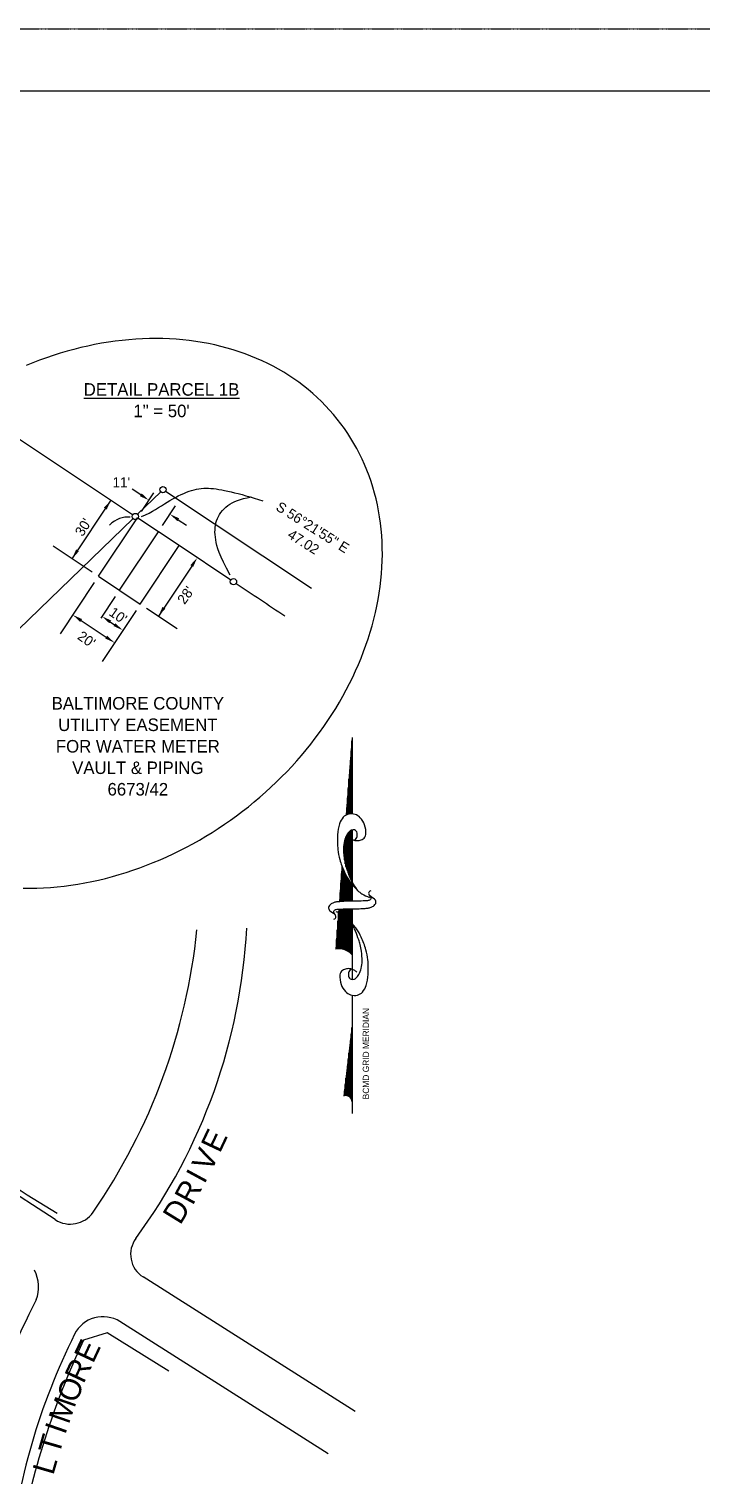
# Model space of a CAD drawing. Header units: inches. Extents: x -46627 to 16189, y -40789 to 47130.
# Drawn here: x -11395 to -4964, y -18794 to -4950 of the extents above; entities that cross this region are included whole.
import ezdxf
from ezdxf.enums import TextEntityAlignment as Align

# ---------------------------------------------------------------- set-up
doc = ezdxf.new("R2010")
doc.units = ezdxf.units.IN
doc.header["$MEASUREMENT"] = 0
doc.linetypes.add('DASHED', pattern=[0.75, 0.5, -0.25])
for name, color, linetype in [('1', 7, 'CONTINUOUS'), ('21', 7, 'CONTINUOUS'), ('4', 7, 'CONTINUOUS'), ('55', 7, 'CONTINUOUS'), ('8', 7, 'CONTINUOUS')]:
    doc.layers.add(name, color=color, linetype=linetype)
doc.styles.add('txt', font='TXT', dxfattribs={"height": 0.2})

msp = doc.modelspace()

# ---------------------------------------------------------------- linework, layer by layer
at = {"layer": '1', "color": 94, "linetype": 'Continuous'}
for p, q in [((-8302.3856, -11733.6047, -0.0048), (-8360.0264, -12474.7103, -0.0048)), ((-8302.3856, -11733.6047, -0.0048), (-8302.3856, -12464.2871, -0.0048)), ((-8312.1836, -12465.3983, -0.0048), (-8312.1836, -11859.5807, -0.0048)), ((-8305.1528, -12464.6003, -0.0048), (-8305.1528, -11769.1787, -0.0048)), ((-8326.2464, -12467.0339, -0.0048), (-8326.2464, -12040.3847, -0.0048)), ((-8319.2144, -12466.1963, -0.0048), (-8319.2144, -11949.9815, -0.0048)), ((-8333.2772, -12468.6311, -0.0048), (-8333.2772, -12130.7855, -0.0048)), ((-8347.34, -12471.8279, -0.0048), (-8347.34, -12311.5895, -0.0048)), ((-8340.308, -12470.2295, -0.0048), (-8340.308, -12221.1875, -0.0048)), ((-8354.372, -12473.4251, -0.0048), (-8354.372, -12401.9903, -0.0048)), ((-8380.418, -12736.5095, -0.0048), (-8384.3504, -12786.7463, -0.0048)), ((-8375.4656, -12904.5407, -0.0048), (-8375.4656, -12731.3471, -0.0048)), ((-8368.4336, -12941.4455, -0.0048), (-8368.4336, -12705.3983, -0.0048)), ((-8361.4016, -12968.4407, -0.0048), (-8361.4016, -12683.7359, -0.0048)), ((-8354.372, -12988.9487, -0.0048), (-8354.372, -12671.7503, -0.0048)), ((-8347.34, -13008.2927, -0.0048), (-8347.34, -12659.7659, -0.0048)), ((-8340.308, -13027.2647, -0.0048), (-8340.308, -12647.7815, -0.0048)), ((-8333.2772, -13046.2391, -0.0048), (-8333.2772, -12639.5711, -0.0048)), ((-8326.2464, -13064.7647, -0.0048), (-8326.2464, -12634.8239, -0.0048)), ((-8319.2144, -13080.6623, -0.0048), (-8319.2144, -12630.0767, -0.0048)), ((-8312.1836, -13096.5575, -0.0048), (-8312.1836, -12625.3307, -0.0048)), ((-8305.1528, -13112.4527, -0.0048), (-8305.1528, -12620.5847, -0.0048)), ((-8301.272, -12617.9639, -0.0048), (-8302.2632, -13299.3179, -0.0048)), ((-8382.4964, -12844.2719, -0.0048), (-8382.4964, -12824.8499, -0.0048)), ((-8398.4936, -12967.4303, -0.0048), (-8403.0968, -13026.2303, -0.0048)), ((-8396.5592, -13303.1711, -0.0048), (-8396.5592, -12972.4055, -0.0048)), ((-8389.5272, -13302.8879, -0.0048), (-8389.5272, -12990.4847, -0.0048)), ((-8382.4964, -13302.6047, -0.0048), (-8382.4964, -13008.5663, -0.0048)), ((-8403.0968, -13026.2303, -0.0048), (-8424.5132, -13307.0363, -0.0048)), ((-8410.6208, -13303.7375, -0.0048), (-8410.6208, -13125.7127, -0.0048)), ((-8403.59, -13303.4543, -0.0048), (-8403.59, -13033.9463, -0.0048)), ((-8375.4656, -13302.3215, -0.0048), (-8375.4656, -13026.6455, -0.0048)), ((-8368.4336, -13302.0383, -0.0048), (-8368.4336, -13038.8351, -0.0048)), ((-8361.4016, -13301.7551, -0.0048), (-8361.4016, -13050.5543, -0.0048)), ((-8354.372, -13301.4719, -0.0048), (-8354.372, -13062.2735, -0.0048)), ((-8347.34, -13301.1887, -0.0048), (-8347.34, -13073.9915, -0.0048)), ((-8340.308, -13300.9055, -0.0048), (-8340.308, -13085.7107, -0.0048)), ((-8333.2772, -13300.6235, -0.0048), (-8333.2772, -13097.4287, -0.0048)), ((-8326.2464, -13300.3403, -0.0048), (-8326.2464, -13106.9879, -0.0048)), ((-8319.2144, -13300.0571, -0.0048), (-8319.2144, -13116.3107, -0.0048)), ((-8312.1836, -13299.7739, -0.0048), (-8312.1836, -13125.6335, -0.0048)), ((-8305.1528, -13299.4907, -0.0048), (-8305.1528, -13134.9575, -0.0048)), ((-8417.6528, -13303.9079, -0.0048), (-8417.6528, -13217.4803, -0.0048)), ((-8430.2912, -13378.1027, -0.0048), (-8459.8856, -13758.6047, -0.0048)), ((-8431.7144, -13756.9235, -0.0048), (-8431.7144, -13396.4111, -0.0048)), ((-8424.6836, -13756.9235, -0.0048), (-8424.6836, -13377.6983, -0.0048)), ((-8417.6528, -13756.9235, -0.0048), (-8417.6528, -13377.1895, -0.0048)), ((-8410.6208, -13756.9235, -0.0048), (-8410.6208, -13376.6819, -0.0048)), ((-8403.59, -13757.4047, -0.0048), (-8403.59, -13376.1743, -0.0048)), ((-8396.5592, -13758.5039, -0.0048), (-8396.5592, -13375.6655, -0.0048)), ((-8389.5272, -13759.6031, -0.0048), (-8389.5272, -13375.1579, -0.0048)), ((-8382.4964, -13760.7023, -0.0048), (-8382.4964, -13374.6503, -0.0048)), ((-8375.4656, -13763.0447, -0.0048), (-8375.4656, -13374.1415, -0.0048)), ((-8368.4336, -13765.3871, -0.0048), (-8368.4336, -13373.9939, -0.0048)), ((-8361.4016, -13767.7319, -0.0048), (-8361.4016, -13373.9939, -0.0048)), ((-8354.372, -13771.5011, -0.0048), (-8354.372, -13373.9939, -0.0048)), ((-8347.34, -13775.6867, -0.0048), (-8347.34, -13373.9939, -0.0048)), ((-8340.308, -13779.8711, -0.0048), (-8340.308, -13373.9939, -0.0048)), ((-8333.2772, -13784.9639, -0.0048), (-8333.2772, -13373.9939, -0.0048)), ((-8326.2464, -13485.7691, -0.0048), (-8326.2464, -13373.9939, -0.0048)), ((-8319.2144, -13493.4719, -0.0048), (-8319.2144, -13374.0359, -0.0048)), ((-8312.1836, -13501.1735, -0.0048), (-8312.1836, -13374.1439, -0.0048)), ((-8305.1528, -13508.8751, -0.0048), (-8305.1528, -13374.2519, -0.0048)), ((-8302.3712, -13374.2939, -0.0048), (-8302.3856, -13383.7247, -0.0048)), ((-8302.3856, -13383.7247, -0.0048), (-8302.3856, -13511.9063, -0.0048)), ((-8438.7464, -13757.2127, -0.0048), (-8438.7464, -13486.8119, -0.0048)), ((-8326.2464, -13790.3351, -0.0048), (-8326.2464, -13488.0779, -0.0048)), ((-8319.2144, -13796.1575, -0.0048), (-8319.2144, -13498.9175, -0.0048)), ((-8312.1836, -13803.9695, -0.0048), (-8312.1836, -13509.7571, -0.0048)), ((-8305.1528, -13811.7803, -0.0048), (-8305.1528, -13520.5967, -0.0048)), ((-8302.3856, -13524.8615, -0.0048), (-8302.3856, -13569.1055, -0.0048)), ((-8452.808, -13757.8499, -0.0048), (-8452.808, -13667.6159, -0.0048)), ((-8445.7772, -13757.5319, -0.0048), (-8445.7772, -13577.2151, -0.0048)), ((-8302.3856, -13569.1055, -0.0048), (-8302.3856, -13814.8535, -0.0048)), ((-8459.84, -13758.1679, -0.0048), (-8459.84, -13758.0179, -0.0048)), ((-8302.3856, -13814.8535, -0.0048), (-8302.3856, -14048.8847, -0.0048)), ((-8303.1848, -14199.9563, -0.0048), (-8302.3856, -14489.8535, -0.0048)), ((-8302.3856, -14489.8535, -0.0048), (-8381.1356, -15164.8535, -0.0048)), ((-8305.1528, -15203.1647, -0.0048), (-8305.1528, -14513.5703, -0.0048)), ((-8302.3856, -14489.8535, -0.0048), (-8302.3856, -15221.1047, -0.0048)), ((-8319.2144, -15179.5163, -0.0048), (-8319.2144, -14634.1055, -0.0048)), ((-8312.1836, -15188.3207, -0.0048), (-8312.1836, -14573.8391, -0.0048)), ((-8333.2772, -15168.7271, -0.0048), (-8333.2772, -14754.6419, -0.0048)), ((-8326.2464, -15173.2943, -0.0048), (-8326.2464, -14694.3743, -0.0048)), ((-8354.372, -15161.7431, -0.0048), (-8354.372, -14935.4447, -0.0048)), ((-8347.34, -15163.1183, -0.0048), (-8347.34, -14875.1783, -0.0048)), ((-8340.308, -15165.4055, -0.0048), (-8340.308, -14814.9095, -0.0048)), ((-8368.4336, -15161.5199, -0.0048), (-8368.4336, -15055.9811, -0.0048)), ((-8361.4016, -15161.2175, -0.0048), (-8361.4016, -14995.7135, -0.0048)), ((-8375.4656, -15162.6647, -0.0048), (-8375.4656, -15116.2487, -0.0048)), ((-8302.3856, -15221.1047, -0.0048), (-8302.3856, -15333.6047, -0.0048))]:
    msp.add_line(p, q, dxfattribs=at)
at = {"layer": '1', "color": 94, "linetype": 'Continuous', "elevation": -0.0048}
for points in [[(-8332.8138, -12685.9864, 0.0777356466), (-8307.2463, -12706.5909, 0.0796204659), (-8277.2816, -12718.0155, 0.0962663443), (-8235.548, -12718.575, 0.1007523099), (-8198.4718, -12703.7938, 0.2244856028), (-8172.9122, -12662.0074, 0.1125499066), (-8183.8931, -12568.4588, 0.1005634104), (-8224.5514, -12500.8539, 0.1348784681), (-8274.7609, -12469.3228, 0.1327192386), (-8340.1076, -12467.446, 0.1552289697), (-8388.2613, -12496.5195, 0.1016164731), (-8423.5673, -12558.603, 0.067277925), (-8442.7884, -12664.1207, 0.0343322523), (-8439.5505, -12806.0701, 0.050353936), (-8421.0459, -12901.2277, 0.0325413136), (-8376.3636, -13020.7517, 0.0449880684), (-8331.0423, -13101.2598, 0.025545503), (-8300.433, -13141.2151, 0.0171166609), (-8249.8539, -13196.7164, 0.0656498869), (-8208.7643, -13229.0315, 0.0424676436), (-8136.1957, -13264.1245)], [(-8276.6954, -12718.1359, 0.0769188742), (-8262.6873, -12700.3154, 0.0805271962), (-8255.2192, -12679.9797, 0.0886953119), (-8254.7505, -12647.2346, 0.1418973975), (-8263.6604, -12628.529, 0.1529729411), (-8280.6088, -12618.3521, 0.1264464472), (-8304.3494, -12618.6937, 0.1201220442), (-8328.1301, -12631.8413, 0.0804829264), (-8352.9924, -12663.4799, 0.0673610699), (-8376.0791, -12722.8449, 0.059891392), (-8384.4154, -12793.9303, 0.0281993261), (-8378.9006, -12886.8404, 0.039093553), (-8365.9602, -12952.7683, 0.0168312537), (-8352.324, -12995.9882, 0.0086512918), (-8321.5519, -13078.5956, 0.0362498219), (-8301.6133, -13120.2588, 0.0215779568), (-8260.3018, -13185.8637)], [(-8123.3034, -13200.455, 0.155221696), (-8140.5348, -13210.1768, 0.230744731), (-8144.5221, -13223.2712, 0.0397883521), (-8141.7182, -13234.8542, 0.0407892964), (-8137.2062, -13245.5689, 0.0536495119), (-8131.8129, -13253.6711, -0.0675427647), (-8126.4197, -13261.7733, -0.1598881293), (-8124.331, -13277.1138, -0.2043888242), (-8131.1244, -13287.3707, -0.0673978152), (-8141.2994, -13292.2606, -0.0522147937), (-8155.528, -13295.2794, -0.0135773626), (-8180.7579, -13297.2406, -0.0050271603), (-8249.0381, -13299.9983, -0.0107756071), (-8266.9871, -13300.1556, -0.0056528423), (-8301.1905, -13299.3314)], [(-8301.1905, -13373.6371, 0.0048209034), (-8269.0028, -13373.5107, 0.00885002), (-8251.4766, -13372.9625, 0.0057721709), (-8186.1855, -13369.0068, 0.010588181), (-8150.6787, -13365.6869, 0.0712062969), (-8121.3992, -13358.0051, 0.0649752149), (-8092.7765, -13341.2914, 0.1036148156), (-8077.3171, -13323.1599, 0.1571158229), (-8074.3423, -13307.5096, 0.0844483549), (-8079.4101, -13290.6711, 0.1190217886), (-8087.4824, -13281.0431), (-8119.9016, -13257.2843), (-8138.0864, -13243.8215)], [(-8301.1905, -13299.3314, 0.0048209034), (-8333.3782, -13299.4578, 0.00885002), (-8350.9044, -13300.006, 0.0057721709), (-8416.1955, -13303.9616, 0.010588181), (-8451.7023, -13307.2816, 0.0712062969), (-8480.9818, -13314.9634, 0.0649752149), (-8509.6045, -13331.6771, 0.1036148156), (-8525.0639, -13349.8086, 0.1571158229), (-8528.0387, -13365.4589, 0.0844483549), (-8522.9709, -13382.2974, 0.1190217886), (-8514.8984, -13391.9255), (-8482.4792, -13415.6843), (-8464.2956, -13429.1471)], [(-8479.0776, -13472.5135, 0.155221696), (-8461.8462, -13462.7916, 0.230744731), (-8457.8589, -13449.6973, 0.0397883521), (-8460.6628, -13438.1143, 0.0407892964), (-8465.1748, -13427.3996, 0.0536495119), (-8470.5681, -13419.2973, -0.0675427647), (-8475.9613, -13411.1951, -0.1598881293), (-8478.0501, -13395.8547, -0.2043888242), (-8471.2566, -13385.5977, -0.0673978152), (-8461.0816, -13380.7078, -0.0522147937), (-8446.853, -13377.6891, -0.0135773626), (-8421.6231, -13375.7279, -0.0050271603), (-8353.3429, -13372.9701, -0.0107756071), (-8335.3939, -13372.8128, -0.0056528423), (-8301.1905, -13373.6371)], [(-8258.9079, -13979.979, 0.0777356466), (-8284.4754, -13959.3745, 0.0796204659), (-8314.4401, -13947.9499, 0.0962663443), (-8356.1737, -13947.3904, 0.1007523099), (-8393.2499, -13962.1716, 0.2244856028), (-8418.8095, -14003.958, 0.1125499066), (-8407.8286, -14097.5067, 0.1005634104), (-8367.1703, -14165.1115, 0.1348784681), (-8316.9608, -14196.6426, 0.1327192386), (-8251.6141, -14198.5194, 0.1552289697), (-8203.4604, -14169.446, 0.1016164731), (-8168.1544, -14107.3624, 0.067277925), (-8148.9333, -14001.8447, 0.0343322523), (-8152.1711, -13859.8953, 0.050353936), (-8170.6758, -13764.7377, 0.0325413136), (-8215.3581, -13645.2137, 0.0449880684), (-8260.6794, -13564.7056, 0.025545503), (-8291.2887, -13524.7503, 0.0171166609), (-8341.8678, -13469.249, 0.0656498869), (-8382.9574, -13436.9339, 0.0424676436), (-8455.526, -13401.8409)], [(-8315.0263, -13947.8295, 0.0769188742), (-8329.0344, -13965.65, 0.0805271962), (-8336.5025, -13985.9857, 0.0886953119), (-8336.9712, -14018.7309, 0.1418973975), (-8328.0613, -14037.4364, 0.1529729411), (-8311.1129, -14047.6133, 0.1264464472), (-8287.3722, -14047.2718, 0.1201220442), (-8263.5916, -14034.1241, 0.0804829264), (-8238.7293, -14002.4855, 0.0673610699), (-8215.6426, -13943.1205, 0.059891392), (-8207.3063, -13872.0351, 0.0281993261), (-8212.8211, -13779.125, 0.039093553), (-8225.7615, -13713.1971, 0.0168312537), (-8239.3977, -13669.9772, 0.0086512918), (-8270.1698, -13587.3698, 0.0362498219), (-8290.1084, -13545.7067, 0.0215779568), (-8331.4199, -13480.1017)]]:
    msp.add_lwpolyline(points, format="xyb", dxfattribs=at)
at = {"layer": '1', "color": 94, "linetype": 'Continuous'}
for centre, radius, start, end in [((-8430.0854, -13922.5376, -0.0048), 167.042, 40.13943056, 100.26472222), ((-8362.3433, -15221.1682, -0.0048), 59.9578, 0.06136667, 108.18966111)]:
    msp.add_arc(centre, radius, start, end, dxfattribs=at)
at = {"layer": '21', "color": 5, "linetype": 'Continuous'}
for p, q in [((-10648.2812, -17432.8871), (-10874.0048, -17502.3887)), ((-10058.0084, -17800.1015), (-10648.2812, -17432.8871)), ((-10874.0048, -17502.3887), (-10949.276, -17672.3591))]:
    msp.add_line(p, q, dxfattribs=at)
for centre, radius, start, end in [((20084.3313, 34535.123), 59640, 236.365277778, 238.447955555), ((-3927.1955, -20782.0799), 7679.8422, 156.11388889, 171.376)]:
    msp.add_arc(centre, radius, start, end, dxfattribs=at)
at = {"layer": '4', "color": 1, "linetype": 'Continuous'}
for p, q in [((-11144.75, -16348.2059), (-17207.51, -12406.1951)), ((-8273.99, -18184.1075), (-10302.71, -16896.6755)), ((-8530.61, -18589.2179), (-10525.2308, -17324.6951))]:
    msp.add_line(p, q, dxfattribs=at)
for centre, radius, start, end in [((-14788.5828, -13275.7244, 0), 5484.2689, 323.63173611, 357.032575), ((-15533.7781, -12996.3492, 0), 5774.5059, 325.38515278, 354.25597778), ((-10999.8928, -16125.8112, 0), 265.4932, 237.00158056, 325.386875), ((-10165.8145, -16680.1368, 0), 256.8017, 143.60213611, 237.65751389), ((-5327.2659, -20256.0589, 0), 6769.6055, 152.37525278, 173.35228333), ((-10687.0113, -17580.2536, 0), 302.7446, 57.57796111, 153.51220833), ((-5327.2659, -20256.0589, 0), 6293.3434, 153.47178611, 174.01134167)]:
    msp.add_arc(centre, radius, start, end, dxfattribs=at)
at = {"layer": '4', "color": 1, "linetype": 'Continuous', "extrusion": (5.85998e-06, 5.26709e-06, 1)}
msp.add_arc((-11653.6307, -16993.7293, -0.1565), 350.8886, 339.40872432, 27.33114932, dxfattribs=at)
at = {"layer": '55', "color": 7, "linetype": 'DASHED'}
msp.add_line((-46627.2896, -4949.6663), (3547.4056, -4949.6663), dxfattribs=at)
at = {"layer": '55', "color": 7, "linetype": 'Continuous'}
msp.add_lwpolyline([(-46029.9716, -5557.7363), (-46029.9716, -40191.4283), (2950.0876, -40191.4283), (2950.0876, -5546.9843), (-46029.9716, -5546.9843)], dxfattribs=at)
at = {"layer": '8', "color": 52, "linetype": 'Continuous'}
for p, q in [((-10402.88, -9600.3395), (-11717.0732, -8726.0435)), ((-10325.9912, -9408.9383), (-10405.9196, -9355.7639)), ((-10356.314, -9596.1263), (-10134.1916, -9381.8123)), ((-10318.04, -9570.3035), (-10199.582, -9392.2439)), ((-8691.6692, -10306.2887), (-10087.6244, -9377.5991)), ((-10611.1436, -9461.7875), (-10983.362, -10021.2851)), ((-10611.398, -9461.5331), (-10610.8892, -9462.0419)), ((-10611.398, -9462.0419), (-10610.8892, -9461.5331)), ((-10118.2196, -9703.2383), (-9992.1644, -9513.7595)), ((-13075.3544, -12219.5819), (-10399.4924, -9637.7867)), ((-10730.1392, -10189.7471), (-10357.9208, -9630.2495)), ((-10358.1752, -9629.9951), (-10357.6664, -9630.5039)), ((-10358.1752, -9630.5039), (-10357.6664, -9629.9951)), ((-10358.1752, -9629.9951), (-10357.6664, -9630.5039)), ((-10358.1752, -9630.5039), (-10357.6664, -9629.9951)), ((-9958.28, -9896.1203), (-10352.9252, -9633.5735)), ((-10046.4968, -9594.7931), (-10045.988, -9595.3019)), ((-10046.4968, -9595.3019), (-10045.988, -9594.7931)), ((-9966.3152, -9648.2219), (-9886.3868, -9701.3951)), ((-10158.1004, -9763.1855), (-10530.3188, -10322.6831)), ((-10158.3548, -9762.9311), (-10157.846, -9763.4399)), ((-10158.3548, -9763.4399), (-10157.846, -9762.9311)), ((-10790.0852, -10149.8675), (-11163.2, -9901.6439)), ((-10330.4984, -10455.6179), (-9958.28, -9896.1203)), ((-9958.5344, -9895.8659), (-9958.0256, -9896.3747)), ((-9958.5344, -9896.3747), (-9958.0256, -9895.8659)), ((-9463.3244, -10225.4003), (-9958.28, -9896.1203)), ((-9837.5408, -10091.7479), (-10156.5848, -10571.3171)), ((-9784.6208, -10011.5651), (-9784.112, -10012.0739)), ((-9784.6208, -10012.0739), (-9784.112, -10011.5651)), ((-10730.3936, -10189.4927), (-10729.8848, -10190.0015)), ((-10730.3936, -10190.0015), (-10729.8848, -10189.4927)), ((-10730.3936, -10189.4927), (-10729.8848, -10190.0015)), ((-10730.3936, -10190.0015), (-10729.8848, -10189.4927)), ((-10730.1392, -10189.7471), (-10330.4984, -10455.6179)), ((-10770.02, -10249.6931), (-11095.6232, -10739.1227)), ((-10570.1996, -10382.6291), (-10707.5996, -10589.1611)), ((-10530.5732, -10322.4287), (-10530.0644, -10322.9375)), ((-10530.5732, -10322.9375), (-10530.0644, -10322.4287)), ((-10370.378, -10515.5639), (-10695.9824, -11004.9935)), ((-10330.7528, -10455.3635), (-10330.244, -10455.8723)), ((-10330.7528, -10455.8723), (-10330.244, -10455.3635)), ((-10330.7528, -10455.3635), (-10330.244, -10455.8723)), ((-10330.7528, -10455.8723), (-10330.244, -10455.3635)), ((-10330.7528, -10455.3635), (-10330.244, -10455.8723)), ((-10330.7528, -10455.8723), (-10330.244, -10455.3635)), ((-10270.5512, -10495.4987), (-9976.7468, -10690.9583)), ((-10896.0536, -10612.4579), (-10656.2684, -10771.9811)), ((-10616.9216, -10626.1775), (-10536.9932, -10679.3519)), ((-10497.284, -10705.6847), (-10496.7752, -10706.1935)), ((-10497.284, -10706.1935), (-10496.7752, -10705.6847)), ((-10576.5956, -10824.8999), (-10576.0868, -10825.4087)), ((-10576.5956, -10825.4087), (-10576.0868, -10824.8999))]:
    msp.add_line(p, q, dxfattribs=at)
msp.add_lwpolyline([(-11448.944, -13176.2783), (-11384.5892, -13176.4727), (-11319.9056, -13175.1875), (-11254.928, -13172.4239), (-11189.6936, -13168.1843), (-11124.2384, -13162.4687), (-11058.5996, -13155.2831), (-10992.8144, -13146.6299), (-10926.9188, -13136.5139), (-10860.9512, -13124.9411), (-10794.9476, -13111.9175), (-10728.9452, -13097.4515), (-10662.9824, -13081.5515), (-10597.094, -13064.2247), (-10531.3196, -13045.4819), (-10465.694, -13025.3327), (-10400.2556, -13003.7903), (-10335.0404, -12980.8655), (-10270.0856, -12956.5715), (-10205.426, -12930.9215), (-10141.1012, -12903.9299), (-10077.1436, -12875.6135), (-10013.5928, -12845.9867), (-9950.4812, -12815.0651), (-9887.846, -12782.8691), (-9825.7232, -12749.4143), (-9764.1464, -12714.7199), (-9703.1504, -12678.8063), (-9642.7688, -12641.6939), (-9583.0376, -12603.4019), (-9523.988, -12563.9531), (-9465.656, -12523.3703), (-9408.0716, -12481.6739), (-9351.2684, -12438.8903), (-9295.2788, -12395.0411), (-9240.1328, -12350.1515), (-9185.8628, -12304.2479), (-9132.4988, -12257.3555), (-9080.0708, -12209.5007), (-9028.6088, -12160.7099), (-8978.1416, -12111.0107), (-8928.6956, -12060.4307), (-8880.3008, -12008.9999), (-8832.9848, -11956.7447), (-8786.7728, -11903.6975), (-8741.69, -11849.8859), (-8697.764, -11795.3411), (-8655.0188, -11740.0931), (-8613.4772, -11684.1731), (-8573.1632, -11627.6135), (-8534.1008, -11570.4443), (-8496.3104, -11512.6991), (-8459.8124, -11454.4103), (-8424.6296, -11395.6103), (-8390.7812, -11336.3315), (-8358.2852, -11276.6087), (-8327.1608, -11216.4743), (-8297.4248, -11155.9619), (-8269.094, -11095.1075), (-8242.1852, -11033.9423), (-8216.7128, -10972.5035), (-8192.6912, -10910.8235), (-8170.1336, -10848.9383), (-8149.0544, -10786.8827), (-8129.462, -10724.6903), (-8111.3708, -10662.3971), (-8094.7892, -10600.0379), (-8079.728, -10537.6487), (-8066.1932, -10475.2631), (-8054.1944, -10412.9159), (-8043.7376, -10350.6443), (-8034.8288, -10288.4807), (-8027.474, -10226.4623), (-8021.6756, -10164.6227), (-8017.4384, -10102.9967), (-8014.7624, -10041.6191), (-8013.6524, -9980.5259), (-8014.1072, -9919.7483), (-8016.1256, -9859.3235), (-8019.7088, -9799.2827), (-8024.8532, -9739.6619), (-8031.5564, -9680.4947), (-8039.8148, -9621.8123), (-8049.6224, -9563.6495), (-8060.9756, -9506.0375), (-8073.8672, -9449.0111), (-8088.29, -9392.5991), (-8104.2356, -9336.8363), (-8121.6944, -9281.7515), (-8140.6592, -9227.3783), (-8161.1168, -9173.7443), (-8183.0564, -9120.8831), (-8206.4648, -9068.8211), (-8231.3312, -9017.5883), (-8257.64, -8967.2159), (-8285.3756, -8917.7291), (-8314.5248, -8869.1579), (-8345.0696, -8821.5287), (-8376.992, -8774.8679), (-8410.2764, -8729.2019), (-8444.9024, -8684.5571), (-8480.8508, -8640.9587), (-8518.1012, -8598.4295), (-8556.6344, -8556.9959), (-8596.4264, -8516.6795), (-8637.4556, -8477.5031), (-8679.6992, -8439.4883), (-8723.1332, -8402.6579), (-8767.7336, -8367.0323), (-8813.4752, -8332.6295), (-8860.3328, -8299.4723), (-8908.2788, -8267.5763), (-8957.2868, -8236.9607), (-9007.3292, -8207.6423), (-9058.3784, -8179.6379), (-9110.4044, -8152.9643), (-9163.3796, -8127.6347), (-9217.274, -8103.6635), (-9272.0552, -8081.0651), (-9327.6956, -8059.8515), (-9384.1616, -8040.0359), (-9441.422, -8021.6279), (-9499.4456, -8004.6383), (-9558.1976, -7989.0767), (-9617.6468, -7974.9515), (-9677.7596, -7962.2723), (-9738.5024, -7951.0439), (-9799.8404, -7941.2747), (-9861.7388, -7932.9683), (-9924.1628, -7926.1307), (-9987.0788, -7920.7643), (-10050.4508, -7916.8739), (-10114.2416, -7914.4619), (-10178.4176, -7913.5271), (-10242.9404, -7914.0731), (-10307.7764, -7916.0963), (-10372.8872, -7919.5991), (-10438.2356, -7924.5767), (-10503.788, -7931.0279), (-10569.5048, -7938.9479), (-10635.3488, -7948.3331), (-10701.2852, -7959.1787), (-10767.2756, -7971.4775), (-10833.2828, -7985.2223), (-10899.2708, -8000.4071), (-10965.2, -8017.0223), (-11031.0368, -8035.0583), (-11096.7416, -8054.5055), (-11162.2772, -8075.3519), (-11227.6088, -8097.5879), (-11292.6992, -8121.1991), (-11357.51, -8146.1723), (-11422.0076, -8172.4943)], dxfattribs=at)
for centre in [(-10112.6021, -9360.982), (-10377.9029, -9616.9564), (-9438.3465, -10242.0172)]:
    msp.add_circle(centre, 30, dxfattribs=at)
msp.add_arc((57428.0042, 90267.7313), 120720, 236.379516667, 236.6449, dxfattribs=at)
for points in [[(-10318.9364, -9617.6411), (-10212.6272, -9573.8843), (-10075.052, -9473.8691), (-9856.1816, -9361.3511), (-9681.0848, -9336.3479), (-9480.974, -9373.8539), (-9268.3568, -9430.1123), (-9155.7956, -9467.6183)], [(-9468.4676, -10180.2275), (-9574.7756, -9986.4479), (-9618.5504, -9830.1743), (-9618.5504, -9655.1471), (-9505.988, -9498.8723), (-9374.666, -9448.8647), (-9268.3568, -9430.1123)], [(-10425.2444, -9623.8919), (-10494.0332, -9617.6411), (-10562.8208, -9642.6455), (-10625.3552, -9698.9039)]]:
    msp.add_open_spline(points, degree=3, dxfattribs=at)
for points in [[(-10317.1292, -9395.6171), (-10334.8544, -9422.2595), (-10246.064, -9462.1127)], [(-10677.6392, -9532.8539), (-10650.9956, -9550.5791), (-10611.1436, -9461.7875)], [(-9957.452, -9634.9007), (-9975.1772, -9661.5431), (-10046.2424, -9595.0475)], [(-10943.5088, -9932.4947), (-10916.8664, -9950.2199), (-10983.362, -10021.2851)], [(-9850.862, -10082.8847), (-9824.2196, -10100.6099), (-9784.3664, -10011.8195)], [(-10116.7328, -10482.5267), (-10090.0904, -10500.2507), (-10156.5848, -10571.3171)], [(-10887.1916, -10599.1367), (-10904.9156, -10625.7803), (-10975.982, -10559.2847)], [(-10608.0596, -10612.8563), (-10625.7836, -10639.4987), (-10696.85, -10573.0031)], [(-10568.0948, -10639.4435), (-10585.82, -10666.0859), (-10497.0296, -10705.9391)], [(-10647.4064, -10758.6587), (-10665.1316, -10785.3023), (-10576.3412, -10825.1543)]]:
    msp.add_solid(points, dxfattribs=at)

# ---------------------------------------------------------------- texts
at = {"layer": '1', "color": 94, "linetype": 'Continuous', "style": 'txt'}
msp.add_text('BCMD GRID MERIDIAN', height=60, rotation=90, dxfattribs=at).set_placement((-8140.7768, -15196.4903, -0.0048))
at = {"layer": '4', "color": 1, "linetype": 'Continuous', "style": 'txt', "width": 1.002579}
for s, rotation, p in [('E', 64.71591034, (-9717.9403, -15545.1667)), ('V', 64.71591034, (-9804.4371, -15728.2839)), ('I', 61.54900346, (-9882.69, -15880.2023)), ('R', 61.54900346, (-9964.1963, -16030.6233)), ('D', 58.38209651, (-10073.1874, -16210.7957)), ('E', 64.94994864, (-10931.8706, -17559.3234)), ('R', 64.94994864, (-11019.3602, -17746.5186)), ('O', 67.90627361, (-11096.8109, -17934.0436)), ('M', 70.86259866, (-11174.258, -18134.8965)), ('T', 73.81892369, (-11284.4425, -18468.8037)), ('I', 70.86259866, (-11234.416, -18308.257)), ('L', 73.81892369, (-11342.2545, -18668.0372))]:
    msp.add_text(s, height=209.424, rotation=rotation, dxfattribs=at).set_placement(p, align=Align.TOP_CENTER)
at = {"layer": '8', "color": 52, "linetype": 'Continuous', "style": 'txt'}
for s, p in [('%%UDETAIL PARCEL 1B', (-10126.5704, -8460.7799)), ('1" = 50\'', (-10126.5704, -8666.4947)), ('BALTIMORE COUNTY', (-10353.1376, -11465.3783)), ('UTILITY EASEMENT', (-10353.1376, -11671.0919)), ('FOR WATER METER', (-10353.1376, -11876.8067)), ('VAULT & PIPING', (-10353.1376, -12082.5215)), ('6673/42', (-10353.1376, -12288.2351))]:
    msp.add_text(s, height=120, dxfattribs=at).set_placement(p, align=Align.CENTER)
msp.add_text("11'", height=96, dxfattribs=at).set_placement((-10594.7252, -9337.3175))
for s, p in [('S 56%%d21\'55" E', (-8705.5473, -9761.4139)), ('47.02', (-8793.3327, -9900.6167))]:
    msp.add_text(s, height=96, rotation=327.76356105, dxfattribs=at).set_placement(p, align=Align.CENTER)
for s, rotation, p in [("30'", 57.85251312, (-10880.8328, -9816.1811)), ("28'", 54.45155574, (-9905.4248, -10466.0375)), ("10'", 324.72398018, (-10636.928, -10556.1443)), ("20'", 324.72398018, (-10939.394, -10783.8971))]:
    msp.add_text(s, height=96, rotation=rotation, dxfattribs=at).set_placement(p)

doc.saveas('drawing.dxf')
